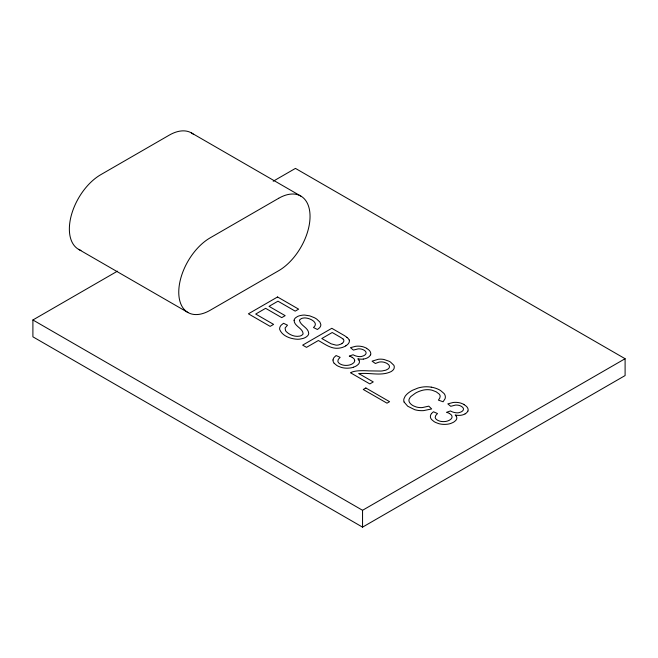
<?xml version="1.0" encoding="UTF-8"?>
<svg xmlns="http://www.w3.org/2000/svg" width="658" height="658" viewBox="0 0 658 658"><rect width="100%" height="100%" fill="white"/><g stroke="black" fill="none" stroke-linecap="round" stroke-linejoin="round"><path stroke-width="0.99" d="M431.475 413.553L433.441 411.76L437.496 413.545L435.711 415.543L435.209 417.287A7.23 4.178 0 0 0 436.534 419.516L437.216 419.993A9.755 5.634 0 0 0 438.121 420.495L438.804 420.783A8.003 4.622 0 0 0 442.217 421.556L442.637 421.581A9.27 5.354 0 0 0 443.928 421.597L444.347 421.581A8.135 4.696 0 0 0 447.868 420.89L448.904 420.454A10.405 6.004 0 0 0 449.866 419.927L451.067 418.973A7.468 4.31 0 0 0 451.988 417.279A8.085 4.664 0 0 0 452.013 416.596A7.542 4.351 0 0 0 451.043 414.672L449.529 413.537M341.963 343.525L341.749 343.657A10.618 6.136 0 0 1 340.893 344.126L338.549 344.932A6.226 3.594 0 0 1 336.041 345.146L331.155 343.83L321.803 338.533L332.224 332.512L339.997 337.003A45.756 26.419 0 0 1 341.609 337.99L343.015 339.051M273.202 181.238L295.45 168.399L625.1 358.717L625.1 375.562L362.55 527.14L32.9 336.822L32.9 319.977L117.453 271.162M32.9 319.977L362.55 510.295L625.1 358.717M353.543 367.197L355.6 366.309A14.854 8.579 0 0 0 356.751 365.626L358.314 364.343A9.228 5.33 0 0 0 358.997 360.132M191.453 132.932L300.854 196.092M358.972 373.678L373.267 381.928L369.829 383.918L350.558 372.79A9.023 5.206 0 0 1 353.461 371.597A19.263 11.12 0 0 1 360.148 370.725L363.175 370.668A71.006 40.993 0 0 1 368.793 370.882L380.875 371.054A17.157 9.911 0 0 0 382.347 370.915L385.909 370.15L388.294 368.85A6.621 3.825 0 0 0 389.38 367.172L389.413 366.967A7.732 4.466 0 0 0 389.429 366.547A7.156 4.129 0 0 0 388.615 364.705L387.225 363.586A11.457 6.621 0 0 0 386.271 363.06L384.214 362.295A7.156 4.129 0 0 0 381.237 361.916A6.991 4.038 0 0 0 378.959 362.139L375.373 363.487L372.074 361.152L378.317 359.284A10.594 6.119 0 0 1 380.612 359.153A11.137 6.424 0 0 1 384.033 359.498L388.927 361.184A21.221 12.255 0 0 1 390.482 362.048L393.813 365.231A10.997 6.35 0 0 1 394.282 366.925L394.126 368.25A10.454 6.037 0 0 1 392.768 370.347L391.765 371.153A12.921 7.46 0 0 1 390.967 371.663C382.257 375.841 372.206 373.168 362.953 373.423A15.15 8.743 0 0 0 362.418 373.431A16.787 9.689 0 0 0 358.964 373.67M78.549 249.333L187.949 312.492M352.17 357.327L353.683 358.462A7.542 4.351 0 0 1 354.654 360.387M346.955 337.373L345.549 336.337A50.97 29.429 0 0 0 343.501 335.062L331.805 328.301L302.655 345.129L306.513 347.358L318.365 340.515C324.443 343.797 330.777 348.946 338.179 348.222A12.247 7.074 0 0 0 342.662 347.342L344.677 346.519A15.66 9.047 0 0 0 345.894 345.861M334.19 363.282L336.666 365.354A18.251 10.536 0 0 0 338.212 366.218L341.083 367.329A13.07 7.551 0 0 0 345.483 368.118L346.149 368.151A14.394 8.307 0 0 0 348.164 368.151L350.072 367.995A11.745 6.777 0 0 0 353.543 367.197M456.323 416.349L455.171 414.959L455.895 415.099A9.615 5.552 0 0 0 460.649 415.297A8.85 5.108 0 0 0 465.099 413.874M358.964 360.14L357.812 358.75L358.536 358.89A9.615 5.552 0 0 0 363.29 359.087M404.111 402.063L407.73 406.233L414.68 409.671A15.776 9.105 0 0 0 420.766 410.65A15.545 8.973 0 0 0 423.62 410.608L431.673 408.947L428.786 406.151L422.28 407.59A10.66 6.152 0 0 1 420.199 407.598A11.128 6.424 0 0 1 415.84 406.833L413.66 405.953A15.06 8.694 0 0 1 412.508 405.32A13.563 7.83 0 0 1 409.251 401.865A10.832 6.251 0 0 1 409.136 399.176L410.033 397.522A19.814 11.441 0 0 1 411.003 396.412L415.445 393.147A24.749 14.287 0 0 1 421.951 390.441L422.864 390.202A12.083 6.975 0 0 1 429.452 389.766A11.416 6.596 0 0 1 432.281 390.276L436.262 391.855L439.199 394.068A9.631 5.56 0 0 1 440.087 395.729A8.875 5.124 0 0 1 440.161 396.223L439.783 398.074L438.392 400.105L443.081 401.783L445.047 398.773A15.109 8.719 0 0 0 444.125 393.574L440.597 390.548A20.924 12.083 0 0 0 431.253 387.134M362.55 510.295L362.55 527.14M431.484 413.611A12.091 6.975 0 0 0 430.406 416.226A12.938 7.468 0 0 0 430.455 417.197A12.091 6.975 0 0 0 431.549 419.491L434.025 421.572A18.251 10.536 0 0 0 435.58 422.428L438.442 423.538A13.07 7.551 0 0 0 442.85 424.328L443.517 424.361A14.394 8.307 0 0 0 445.524 424.361L447.432 424.204A11.745 6.777 0 0 0 450.903 423.407L452.959 422.518A14.854 8.579 0 0 0 454.11 421.836L455.673 420.552A9.228 5.33 0 0 0 456.356 416.341M467.789 411.086A10.298 5.947 0 0 1 465.116 413.874M463.989 404.678A12.189 7.032 0 0 1 468.019 411.11M464.145 404.571A16.187 9.344 0 0 0 463.265 404.094L460.954 403.165A11.392 6.58 0 0 0 453.156 402.482L447.818 403.872L450.763 406.307L455.459 405.089A6.564 3.792 0 0 1 456.488 405.065A6.687 3.858 0 0 1 459.917 405.673L461.019 406.167A9.22 5.322 0 0 1 461.776 406.628L462.574 407.269A6.309 3.644 0 0 1 463.438 409.046A6.638 3.833 0 0 1 463.405 409.424A6.045 3.487 0 0 1 462.36 411.11L461.735 411.554A8.686 5.009 0 0 1 460.871 412.031L458.881 412.681A5.256 3.035 0 0 1 457.104 412.837L455.994 412.763A10.61 6.128 0 0 1 450.689 411.077A5.091 2.945 0 0 1 450.475 410.946L446.601 412.311A15.34 8.858 0 0 1 449.554 413.52M431.237 387.159A16.795 9.697 0 0 0 423.045 386.978L421.77 387.167A20.456 11.811 0 0 0 417.978 388.039L412.591 390.227A32.316 18.654 0 0 0 410.929 391.165A28.294 16.335 0 0 0 405.139 396.256L403.938 398.847A15.874 9.171 0 0 0 404.102 402.071M334.19 363.282A12.091 6.975 0 0 1 333.088 360.987A12.938 7.468 0 0 1 333.038 359.951M333.038 360.016A12.091 6.975 0 0 1 334.124 357.401L336.082 355.542L340.137 357.335L338.352 359.326L337.85 361.077A7.23 4.178 0 0 0 339.174 363.298L339.857 363.784A9.755 5.634 0 0 0 340.762 364.277L341.436 364.573A8.003 4.622 0 0 0 344.858 365.346L345.277 365.371A9.27 5.354 0 0 0 346.56 365.387L346.988 365.363A8.135 4.696 0 0 0 350.508 364.68L351.545 364.244A10.405 6.004 0 0 0 352.507 363.709L353.708 362.764A7.468 4.31 0 0 0 354.629 361.069A8.085 4.664 0 0 0 354.654 360.387M363.29 359.071A8.85 5.108 0 0 0 367.74 357.656A10.298 5.947 0 0 0 370.429 354.876M366.621 348.46A12.189 7.032 0 0 1 370.66 354.892M366.786 348.362A16.187 9.344 0 0 0 365.906 347.885L363.594 346.955A11.392 6.58 0 0 0 355.797 346.272L350.459 347.663L353.404 350.089L358.1 348.88A6.564 3.792 0 0 1 359.128 348.855A6.687 3.858 0 0 1 362.558 349.464L363.652 349.957A9.22 5.322 0 0 1 364.417 350.41L365.206 351.059A6.309 3.644 0 0 1 366.07 352.836A6.638 3.833 0 0 1 366.045 353.206A6.045 3.487 0 0 1 365.001 354.901L364.376 355.345A8.686 5.009 0 0 1 363.512 355.822L361.522 356.471A5.256 3.035 0 0 1 359.745 356.628L358.626 356.554A10.61 6.128 0 0 1 353.33 354.868A5.091 2.945 0 0 1 353.107 354.736L349.242 356.093A15.34 8.858 0 0 1 352.195 357.31M349.324 340.046A11.499 6.638 0 0 1 345.754 345.771M346.914 337.389A12.708 7.337 0 0 1 349.184 340.054M343.18 339.002A6.777 3.915 0 0 1 341.897 343.484M193.625 134.462A44.349 25.604 -60 0 0 169.279 135.129L100.723 174.707A44.349 25.604 -60 0 0 71.171 215.873A44.349 25.604 -60 0 0 80.959 250.443M294.101 320.323C294.126 326.319 302.844 328.079 303.099 333.787A5.198 3.002 0 0 1 302.45 334.741L301.232 335.564A5.758 3.323 0 0 1 299.645 336.115C294.899 337.06 289.849 335.054 286.427 331.78A13.752 7.945 0 0 1 285.523 330.563L285.111 327.972L287.497 325.2L283.54 323.284L281.213 325.142A13.473 7.781 0 0 0 280.135 326.689A13.686 7.896 0 0 0 279.74 327.791A12.749 7.361 0 0 0 279.683 329.452C282.331 336.139 290.63 338.903 297.317 339.248A11.441 6.605 0 0 0 299.9 339.1L303.025 338.451A10.865 6.276 0 0 0 305.016 337.661A11.86 6.851 0 0 0 306.677 336.633L307.525 335.884A9.771 5.642 0 0 0 308.372 334.675A9.64 5.568 0 0 0 308.717 333.351C308.355 327.536 300.492 325.726 299.472 320.397A4.491 2.591 0 0 1 299.941 319.582L301.348 318.612A5.009 2.895 0 0 1 302.96 318.118C307.779 316.811 320.01 322.214 313.471 327.519L317.444 329.494L319.467 327.857A12.066 6.967 0 0 0 320.405 326.5L320.611 326.014A10.898 6.292 0 0 0 320.833 324.55L319.87 322.042L316.704 319.089A25.958 14.986 0 0 0 314.458 317.732L309.696 315.848L304.695 315.075A10.002 5.774 0 0 0 302.285 315.198L300.04 315.61A10.248 5.922 0 0 0 297.474 316.547L295.598 317.773A9.179 5.297 0 0 0 294.471 319.163A9.163 5.289 0 0 0 294.101 320.323M278.679 198.288L210.124 237.867A44.349 25.604 -60 0 0 178.762 292.185A44.349 25.604 -60 0 0 210.124 310.296L278.679 270.709A44.349 25.604 -60 0 0 310.041 216.392A44.349 25.604 -60 0 0 278.679 198.288M277.553 296.98L248.403 313.817L270.158 326.376L273.596 324.386L255.699 314.055L265.626 308.322L281.747 317.633L285.169 315.659L269.048 306.348L277.972 301.191L295.195 311.135L298.633 309.153L277.553 296.98M365.848 387.981L363.265 389.47L386.986 403.165L389.569 401.676L365.848 387.981"/></g></svg>
